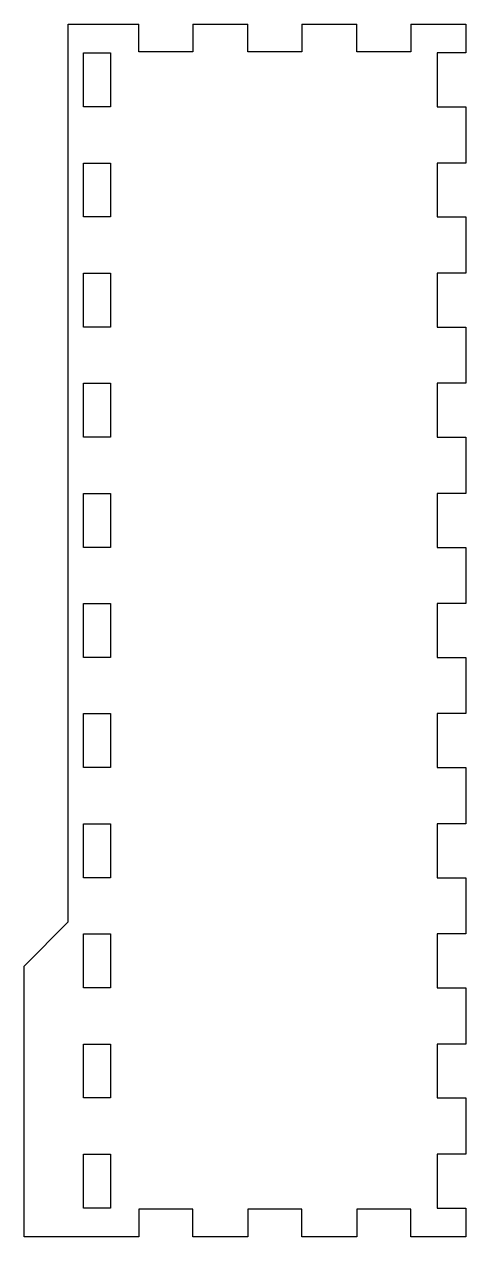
# Model space of a CAD drawing. Header units: millimetres. Extents: x -48 to 48, y -132 to 132.
import ezdxf

# ---------------------------------------------------------------- set-up
doc = ezdxf.new("R2010")
doc.units = ezdxf.units.MM
doc.layers.add('Shape2DView004', color=7, linetype='CONTINUOUS')

msp = doc.modelspace()

# ---------------------------------------------------------------- linework, layer by layer
at = {"layer": 'Shape2DView004'}
for p, q in [((-38.517, -63.522), (-38.517, 132.125)), ((-38.517, 132.125), (-23.13, 132.125)), ((-23.13, 126.125), (-23.13, 132.125)), ((-11.38, 132.125), (-11.38, 126.125)), ((-11.38, 132.125), (0.62, 132.125)), ((0.62, 126.125), (0.62, 132.125)), ((12.37, 132.125), (12.37, 126.125)), ((12.37, 132.125), (24.37, 132.125)), ((24.37, 126.125), (24.37, 132.125)), ((36.12, 132.125), (36.12, 126.125)), ((36.12, 132.125), (48.12, 132.125)), ((48.12, 132.125), (48.12, 125.875)), ((-35.2145, 125.875), (-29.3395, 125.875)), ((-35.2145, 114.125), (-35.2145, 125.875)), ((-29.3395, 125.875), (-29.3395, 114.125)), ((-11.38, 126.125), (-23.13, 126.125)), ((12.37, 126.125), (0.62, 126.125)), ((36.12, 126.125), (24.37, 126.125)), ((48.12, 125.875), (41.87, 125.875)), ((41.87, 125.875), (41.87, 114.125)), ((-29.3395, 114.125), (-35.2145, 114.125)), ((41.87, 114.125), (48.12, 114.125)), ((48.12, 114.125), (48.12, 101.875)), ((-35.2145, 101.875), (-29.3395, 101.875)), ((-35.2145, 90.125), (-35.2145, 101.875)), ((-29.3395, 101.875), (-29.3395, 90.125)), ((48.12, 101.875), (41.87, 101.875)), ((41.87, 101.875), (41.87, 90.125)), ((-29.3395, 90.125), (-35.2145, 90.125)), ((41.87, 90.125), (48.12, 90.125)), ((48.12, 90.125), (48.12, 77.875)), ((-35.2145, 77.875), (-29.3395, 77.875)), ((-35.2145, 66.125), (-35.2145, 77.875)), ((-29.3395, 77.875), (-29.3395, 66.125)), ((48.12, 77.875), (41.87, 77.875)), ((41.87, 77.875), (41.87, 66.125)), ((-29.3395, 66.125), (-35.2145, 66.125)), ((41.87, 66.125), (48.12, 66.125)), ((48.12, 66.125), (48.12, 53.875)), ((-35.2145, 53.875), (-29.3395, 53.875)), ((-35.2145, 42.125), (-35.2145, 53.875)), ((-29.3395, 53.875), (-29.3395, 42.125)), ((48.12, 53.875), (41.87, 53.875)), ((41.87, 53.875), (41.87, 42.125)), ((-29.3395, 42.125), (-35.2145, 42.125)), ((41.87, 42.125), (48.12, 42.125)), ((48.12, 42.125), (48.12, 29.875)), ((-35.2145, 29.875), (-29.3395, 29.875)), ((-35.2145, 18.125), (-35.2145, 29.875)), ((-29.3395, 29.875), (-29.3395, 18.125)), ((48.12, 29.875), (41.87, 29.875)), ((41.87, 29.875), (41.87, 18.125)), ((-29.3395, 18.125), (-35.2145, 18.125)), ((41.87, 18.125), (48.12, 18.125)), ((48.12, 18.125), (48.12, 5.875)), ((-35.2145, 5.875), (-29.3395, 5.875)), ((-35.2145, -5.875), (-35.2145, 5.875)), ((-29.3395, 5.875), (-29.3395, -5.875)), ((41.87, 5.875), (41.87, -5.875)), ((48.12, 5.875), (41.87, 5.875)), ((-29.3395, -5.875), (-35.2145, -5.875)), ((41.87, -5.875), (48.12, -5.875)), ((48.12, -5.875), (48.12, -18.125)), ((-35.2145, -18.125), (-29.3395, -18.125)), ((-35.2145, -29.875), (-35.2145, -18.125)), ((-29.3395, -18.125), (-29.3395, -29.875)), ((41.87, -18.125), (41.87, -29.875)), ((48.12, -18.125), (41.87, -18.125)), ((-29.3395, -29.875), (-35.2145, -29.875)), ((41.87, -29.875), (48.12, -29.875)), ((48.12, -29.875), (48.12, -42.125)), ((-35.2145, -42.125), (-29.3395, -42.125)), ((-35.2145, -53.875), (-35.2145, -42.125)), ((-29.3395, -42.125), (-29.3395, -53.875)), ((41.87, -42.125), (41.87, -53.875)), ((48.12, -42.125), (41.87, -42.125)), ((-29.3395, -53.875), (-35.2145, -53.875)), ((41.87, -53.875), (48.12, -53.875)), ((48.12, -53.875), (48.12, -66.125)), ((-48.12, -73.125), (-38.517, -63.522)), ((-35.2145, -66.125), (-29.3395, -66.125)), ((-35.2145, -77.875), (-35.2145, -66.125)), ((-29.3395, -66.125), (-29.3395, -77.875)), ((41.87, -66.125), (41.87, -77.875)), ((48.12, -66.125), (41.87, -66.125)), ((-48.12, -132.125), (-48.12, -73.125)), ((-29.3395, -77.875), (-35.2145, -77.875)), ((41.87, -77.875), (48.12, -77.875)), ((48.12, -77.875), (48.12, -90.125)), ((-35.2145, -90.125), (-29.3395, -90.125)), ((-35.2145, -101.875), (-35.2145, -90.125)), ((-29.3395, -90.125), (-29.3395, -101.875)), ((41.87, -90.125), (41.87, -101.875)), ((48.12, -90.125), (41.87, -90.125)), ((-29.3395, -101.875), (-35.2145, -101.875)), ((41.87, -101.875), (48.12, -101.875)), ((48.12, -101.875), (48.12, -114.125)), ((-35.2145, -114.125), (-29.3395, -114.125)), ((-35.2145, -125.875), (-35.2145, -114.125)), ((-29.3395, -114.125), (-29.3395, -125.875)), ((41.87, -114.125), (41.87, -125.875)), ((48.12, -114.125), (41.87, -114.125)), ((-29.3395, -125.875), (-35.2145, -125.875)), ((-23.13, -126.125), (-23.13, -132.125)), ((-11.38, -126.125), (-23.13, -126.125)), ((-11.38, -132.125), (-11.38, -126.125)), ((0.62, -126.125), (0.62, -132.125)), ((12.37, -126.125), (0.62, -126.125)), ((12.37, -132.125), (12.37, -126.125)), ((24.37, -126.125), (24.37, -132.125)), ((36.12, -126.125), (24.37, -126.125)), ((36.12, -132.125), (36.12, -126.125)), ((41.87, -125.875), (48.12, -125.875)), ((48.12, -125.875), (48.12, -132.125)), ((-23.13, -132.125), (-48.12, -132.125)), ((0.62, -132.125), (-11.38, -132.125)), ((24.37, -132.125), (12.37, -132.125)), ((48.12, -132.125), (36.12, -132.125))]:
    msp.add_line(p, q, dxfattribs=at)

doc.saveas('drawing.dxf')
